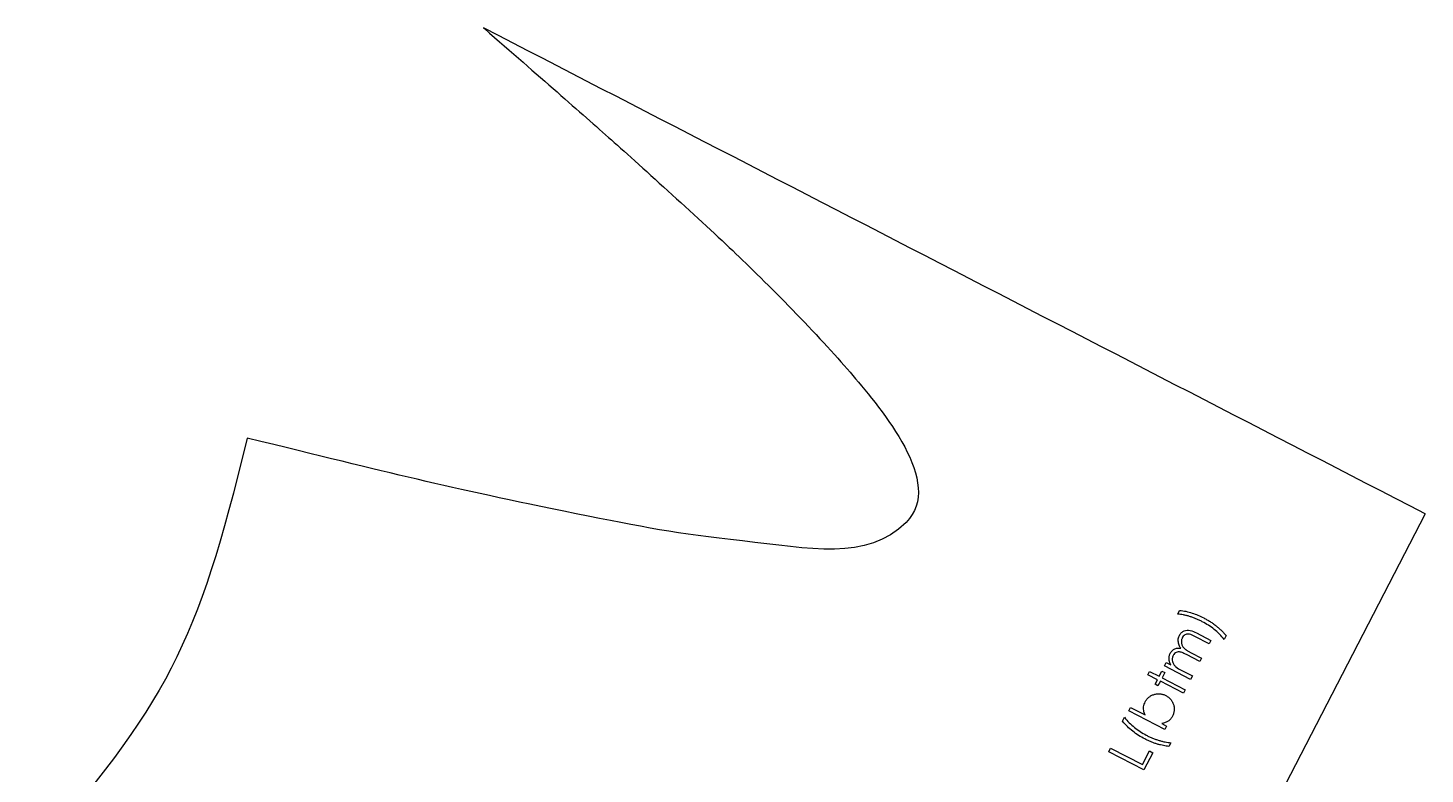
# Model space of a CAD drawing. Header units: millimetres. Extents: x -225 to -102, y 114 to 246.
# Drawn here: x -224.9 to -102, y 180.1 to 245.7 of the extents above; entities that cross this region are included whole.
import ezdxf

# ---------------------------------------------------------------- set-up
doc = ezdxf.new("R2010")
doc.units = ezdxf.units.MM

msp = doc.modelspace()

# ---------------------------------------------------------------- linework, layer by layer
at = {"color": 7, "linetype": 'Continuous', "lineweight": 25}
for p, q in [((-184.78, 245.66), (-184.71, 245.6)), ((-101.98, 202.95), (-140.47, 128.38)), ((-123.73, 194.13), (-123.57, 194.45)), ((-120.98, 191.52), (-122.24, 192.16)), ((-122.08, 192.47), (-120.83, 191.82)), ((-120.83, 191.82), (-120.98, 191.52)), ((-119.48, 192.24), (-119.65, 191.9)), ((-121.79, 189.96), (-122.96, 190.56)), ((-122.54, 190.71), (-121.64, 190.25)), ((-124.89, 189.58), (-124.74, 189.87)), ((-122.6, 188.39), (-124.89, 189.58)), ((-124.74, 189.87), (-124.34, 189.66)), ((-121.64, 190.25), (-121.79, 189.96)), ((-126.36, 188.8), (-126.21, 189.09)), ((-125.51, 188.36), (-126.36, 188.8)), ((-126.21, 189.09), (-125.36, 188.66)), ((-125.72, 187.96), (-125.51, 188.36)), ((-125.26, 188.23), (-125.47, 187.83)), ((-125.36, 188.66), (-125.12, 189.12)), ((-123.22, 187.18), (-125.26, 188.23)), ((-125.12, 189.12), (-124.87, 188.99)), ((-124.87, 188.99), (-125.11, 188.53)), ((-125.11, 188.53), (-123.07, 187.48)), ((-123.42, 189.19), (-122.44, 188.69)), ((-122.44, 188.69), (-122.6, 188.39)), ((-125.47, 187.83), (-125.72, 187.96)), ((-123.07, 187.48), (-123.22, 187.18)), ((-128.04, 185.63), (-127.89, 185.92)), ((-124.87, 183.99), (-128.04, 185.63)), ((-127.89, 185.92), (-126.61, 185.26)), ((-128.59, 184.7), (-128.42, 185.05)), ((-125.14, 184.5), (-124.72, 184.28)), ((-124.72, 184.28), (-124.87, 183.99)), ((-129.8, 182.03), (-129.64, 182.34)), ((-126.7, 180.43), (-129.8, 182.03)), ((-129.64, 182.34), (-126.84, 180.9)), ((-126.84, 180.9), (-126.23, 182.09)), ((-125.93, 181.93), (-126.7, 180.43)), ((-126.23, 182.09), (-125.93, 181.93)), ((-124.34, 182.81), (-124.51, 182.49))]:
    msp.add_line(p, q, dxfattribs=at)
for points, knots in [([(-184.71, 245.6), (-179.92, 241.44), (-176.2, 238.18), (-170.89, 233.46), (-165.58, 228.66), (-159.6, 222.96), (-154.81, 218.09), (-149.82, 212.14), (-144.2, 205.63), (-151.04, 198.75), (-156.23, 199.93), (-167.79, 201.18), (-170.83, 201.78), (-188.3, 205.3), (-192.63, 206.46), (-205.57, 209.6)], [0, 0, 0, 0, 0.125, 0.125, 0.25, 0.25, 0.375, 0.375, 0.5, 0.5, 0.625, 0.625, 0.75, 0.75, 1, 1, 1, 1]), ([(-123.57, 194.45), (-123.38, 194.43), (-123.19, 194.41), (-123.01, 194.37), (-122.83, 194.33), (-122.65, 194.28), (-122.47, 194.22), (-122.12, 194.11), (-121.78, 193.96), (-121.45, 193.79)], [0, 0, 0, 0, 0.000558963, 0.000558963, 0.000558963, 0.001117252, 0.001117252, 0.001117252, 0.0022305, 0.0022305, 0.0022305, 0.0022305]), ([(-121.57, 193.46), (-121.66, 193.51), (-121.85, 193.6), (-122.13, 193.72), (-122.41, 193.83), (-122.69, 193.92), (-122.96, 194), (-123.23, 194.06), (-123.48, 194.1), (-123.65, 194.12), (-123.73, 194.13)], [0, 0, 0, 0, 0.136262, 0.270088, 0.402319, 0.532811, 0.659012, 0.778637, 0.892174, 1, 1, 1, 1]), ([(-119.65, 191.9), (-119.78, 192.06), (-119.92, 192.22), (-120.06, 192.37), (-120.21, 192.52), (-120.37, 192.65), (-120.53, 192.78), (-120.85, 193.04), (-121.21, 193.26), (-121.57, 193.46)], [0, 0, 0, 0, 0.000625717, 0.000625717, 0.000625717, 0.001250824, 0.001250824, 0.001250824, 0.002496295, 0.002496295, 0.002496295, 0.002496295]), ([(-121.45, 193.79), (-121.35, 193.74), (-121.16, 193.64), (-120.88, 193.47), (-120.61, 193.29), (-120.35, 193.09), (-120.11, 192.89), (-119.88, 192.68), (-119.67, 192.46), (-119.54, 192.31), (-119.48, 192.24)], [0, 0, 0, 0, 0.130661, 0.259775, 0.388044, 0.515361, 0.640806, 0.763354, 0.882916, 1, 1, 1, 1]), ([(-123.47, 191.13), (-123.52, 191.21), (-123.57, 191.29), (-123.61, 191.39), (-123.65, 191.5), (-123.68, 191.63), (-123.69, 191.75), (-123.7, 191.88), (-123.68, 192.01), (-123.63, 192.13), (-123.62, 192.17), (-123.6, 192.21), (-123.58, 192.25)], [0, 0, 0, 0, 0.000295615, 0.000295615, 0.000295615, 0.000676338, 0.000676338, 0.000676338, 0.001059587, 0.001059587, 0.001059587, 0.001192483, 0.001192483, 0.001192483, 0.001192483]), ([(-123.58, 192.25), (-123.53, 192.35), (-123.47, 192.43), (-123.39, 192.51), (-123.33, 192.57), (-123.25, 192.61), (-123.17, 192.65), (-123.09, 192.68), (-123, 192.7), (-122.91, 192.71), (-122.83, 192.72), (-122.74, 192.71), (-122.65, 192.69), (-122.45, 192.65), (-122.26, 192.56), (-122.08, 192.47)], [0, 0, 0, 0, 0.000315962, 0.000315962, 0.000315962, 0.000578153, 0.000578153, 0.000578153, 0.000840694, 0.000840694, 0.000840694, 0.001104985, 0.001104985, 0.001104985, 0.001716098, 0.001716098, 0.001716098, 0.001716098]), ([(-123.33, 192.05), (-123.34, 192.01), (-123.38, 191.94), (-123.4, 191.82), (-123.41, 191.71), (-123.4, 191.59), (-123.38, 191.47), (-123.34, 191.36), (-123.28, 191.25), (-123.21, 191.17), (-123.15, 191.1), (-123.09, 191.05), (-123.02, 191), (-122.95, 190.95), (-122.86, 190.89), (-122.76, 190.83), (-122.65, 190.77), (-122.58, 190.73), (-122.54, 190.71)], [0, 0, 0, 0, 0.067534, 0.133437, 0.199946, 0.26816, 0.337149, 0.405074, 0.473712, 0.54438, 0.583143, 0.626591, 0.675311, 0.729063, 0.788478, 0.85333, 0.923996, 1, 1, 1, 1]), ([(-122.24, 192.16), (-122.39, 192.24), (-122.54, 192.32), (-122.7, 192.36), (-122.75, 192.37), (-122.81, 192.38), (-122.87, 192.37), (-122.92, 192.37), (-122.98, 192.36), (-123.03, 192.33), (-123.09, 192.31), (-123.14, 192.28), (-123.18, 192.24), (-123.23, 192.2), (-123.27, 192.15), (-123.3, 192.09), (-123.31, 192.08), (-123.32, 192.06), (-123.33, 192.05)], [0, 0, 0, 0, 0.000502673, 0.000502673, 0.000502673, 0.000673535, 0.000673535, 0.000673535, 0.00084409, 0.00084409, 0.00084409, 0.001017168, 0.001017168, 0.001017168, 0.001206251, 0.001206251, 0.001206251, 0.001260976, 0.001260976, 0.001260976, 0.001260976]), ([(-124.5, 190.14), (-124.5, 190.19), (-124.5, 190.24), (-124.5, 190.28), (-124.5, 190.33), (-124.49, 190.38), (-124.48, 190.42), (-124.46, 190.51), (-124.43, 190.6), (-124.39, 190.68)], [0, 0, 0, 0, 0.0001397904, 0.0001397904, 0.0001397904, 0.0002801557, 0.0002801557, 0.0002801557, 0.0005585512, 0.0005585512, 0.0005585512, 0.0005585512]), ([(-124.39, 190.68), (-124.34, 190.78), (-124.28, 190.86), (-124.2, 190.94), (-124.13, 191), (-124.06, 191.05), (-123.98, 191.08), (-123.89, 191.12), (-123.8, 191.14), (-123.71, 191.14), (-123.63, 191.14), (-123.55, 191.14), (-123.47, 191.13)], [0, 0, 0, 0, 0.00031623, 0.00031623, 0.00031623, 0.000582115, 0.000582115, 0.000582115, 0.00085133, 0.00085133, 0.00085133, 0.001096566, 0.001096566, 0.001096566, 0.001096566]), ([(-124.13, 190.48), (-124.17, 190.4), (-124.2, 190.31), (-124.21, 190.22), (-124.22, 190.13), (-124.21, 190.04), (-124.19, 189.95), (-124.17, 189.86), (-124.13, 189.77), (-124.08, 189.69), (-124.03, 189.62), (-123.96, 189.55), (-123.89, 189.49), (-123.75, 189.37), (-123.58, 189.28), (-123.42, 189.19)], [0, 0, 0, 0, 0.000273182, 0.000273182, 0.000273182, 0.00054635, 0.00054635, 0.00054635, 0.00082005, 0.00082005, 0.00082005, 0.001097091, 0.001097091, 0.001097091, 0.001657608, 0.001657608, 0.001657608, 0.001657608]), ([(-122.96, 190.56), (-123.06, 190.61), (-123.16, 190.66), (-123.27, 190.71), (-123.37, 190.75), (-123.48, 190.8), (-123.59, 190.8), (-123.65, 190.81), (-123.72, 190.8), (-123.77, 190.79), (-123.83, 190.77), (-123.89, 190.74), (-123.94, 190.71), (-123.99, 190.67), (-124.03, 190.63), (-124.07, 190.58), (-124.09, 190.55), (-124.11, 190.52), (-124.13, 190.48)], [0, 0, 0, 0, 0.000337604, 0.000337604, 0.000337604, 0.00067921, 0.00067921, 0.00067921, 0.00085945, 0.00085945, 0.00085945, 0.001039759, 0.001039759, 0.001039759, 0.001221169, 0.001221169, 0.001221169, 0.00133844, 0.00133844, 0.00133844, 0.00133844]), ([(-124.34, 189.66), (-124.36, 189.71), (-124.4, 189.79), (-124.45, 189.91), (-124.48, 190.03), (-124.49, 190.11), (-124.5, 190.14)], [0, 0, 0, 0, 0.283902, 0.542962, 0.780577, 1, 1, 1, 1]), ([(-126.59, 186.41), (-126.57, 186.45), (-126.53, 186.53), (-126.45, 186.64), (-126.37, 186.73), (-126.27, 186.82), (-126.17, 186.9), (-126.06, 186.96), (-125.94, 187.02), (-125.81, 187.06), (-125.68, 187.1), (-125.55, 187.12), (-125.42, 187.13), (-125.29, 187.12), (-125.16, 187.1), (-125.03, 187.07), (-124.9, 187.02), (-124.82, 186.98), (-124.78, 186.96)], [0, 0, 0, 0, 0.063641, 0.125651, 0.186427, 0.24673, 0.306901, 0.367919, 0.430367, 0.494957, 0.559757, 0.622771, 0.684732, 0.746084, 0.807665, 0.870346, 0.93405, 1, 1, 1, 1]), ([(-124.78, 186.96), (-124.74, 186.94), (-124.66, 186.9), (-124.55, 186.82), (-124.45, 186.74), (-124.36, 186.64), (-124.28, 186.54), (-124.21, 186.43), (-124.16, 186.31), (-124.11, 186.18), (-124.07, 186.05), (-124.05, 185.92), (-124.04, 185.79), (-124.04, 185.66), (-124.06, 185.53), (-124.09, 185.41), (-124.13, 185.28), (-124.17, 185.2), (-124.19, 185.16)], [0, 0, 0, 0, 0.065169, 0.128383, 0.190403, 0.251538, 0.312768, 0.374748, 0.43778, 0.502384, 0.567074, 0.629852, 0.691443, 0.75203, 0.812497, 0.873748, 0.935946, 1, 1, 1, 1]), ([(-126.61, 185.26), (-126.65, 185.35), (-126.69, 185.45), (-126.71, 185.54), (-126.74, 185.69), (-126.75, 185.83), (-126.73, 185.98), (-126.71, 186.13), (-126.66, 186.28), (-126.59, 186.41)], [0, 0, 0, 0, 0.000299865, 0.000299865, 0.000299865, 0.000737738, 0.000737738, 0.000737738, 0.001196336, 0.001196336, 0.001196336, 0.001196336]), ([(-126.62, 183.15), (-126.81, 183.25), (-126.99, 183.35), (-127.17, 183.46), (-127.35, 183.58), (-127.52, 183.7), (-127.69, 183.83), (-128.02, 184.08), (-128.32, 184.38), (-128.59, 184.7)], [0, 0, 0, 0, 0.000633252, 0.000633252, 0.000633252, 0.001266842, 0.001266842, 0.001266842, 0.002532933, 0.002532933, 0.002532933, 0.002532933]), ([(-128.42, 185.05), (-128.29, 184.88), (-128.15, 184.72), (-128.01, 184.57), (-127.86, 184.43), (-127.7, 184.29), (-127.54, 184.16), (-127.22, 183.9), (-126.87, 183.68), (-126.5, 183.48)], [0, 0, 0, 0, 0.00062543, 0.00062543, 0.00062543, 0.001250387, 0.001250387, 0.001250387, 0.002495729, 0.002495729, 0.002495729, 0.002495729]), ([(-124.19, 185.16), (-124.21, 185.12), (-124.26, 185.03), (-124.35, 184.91), (-124.46, 184.8), (-124.57, 184.71), (-124.7, 184.64), (-124.83, 184.58), (-124.98, 184.53), (-125.09, 184.51), (-125.14, 184.5)], [0, 0, 0, 0, 0.127628, 0.250937, 0.371587, 0.491669, 0.612444, 0.736275, 0.865282, 1, 1, 1, 1]), ([(-124.51, 182.49), (-124.59, 182.5), (-124.75, 182.51), (-124.99, 182.56), (-125.25, 182.62), (-125.52, 182.69), (-125.8, 182.78), (-126.07, 182.89), (-126.35, 183.01), (-126.53, 183.1), (-126.62, 183.15)], [0, 0, 0, 0, 0.105618, 0.217756, 0.336986, 0.46362, 0.59458, 0.727488, 0.862716, 1, 1, 1, 1]), ([(-126.5, 183.48), (-126.41, 183.43), (-126.22, 183.34), (-125.95, 183.22), (-125.66, 183.11), (-125.38, 183.02), (-125.11, 182.94), (-124.84, 182.88), (-124.59, 182.84), (-124.42, 182.82), (-124.34, 182.81)], [0, 0, 0, 0, 0.136225, 0.270279, 0.402218, 0.532492, 0.658899, 0.778697, 0.892203, 1, 1, 1, 1])]:
    msp.add_open_spline(points, degree=3, knots=knots, dxfattribs=at)
for points in [[(-101.98, 202.95), (-129.58, 217.19), (-157.18, 231.43), (-184.78, 245.66)], [(-205.57, 209.6), (-210.07, 191.2), (-212.47, 186.55), (-224.86, 172.24)]]:
    msp.add_open_spline(points, degree=3, dxfattribs=at)

doc.saveas('drawing.dxf')
